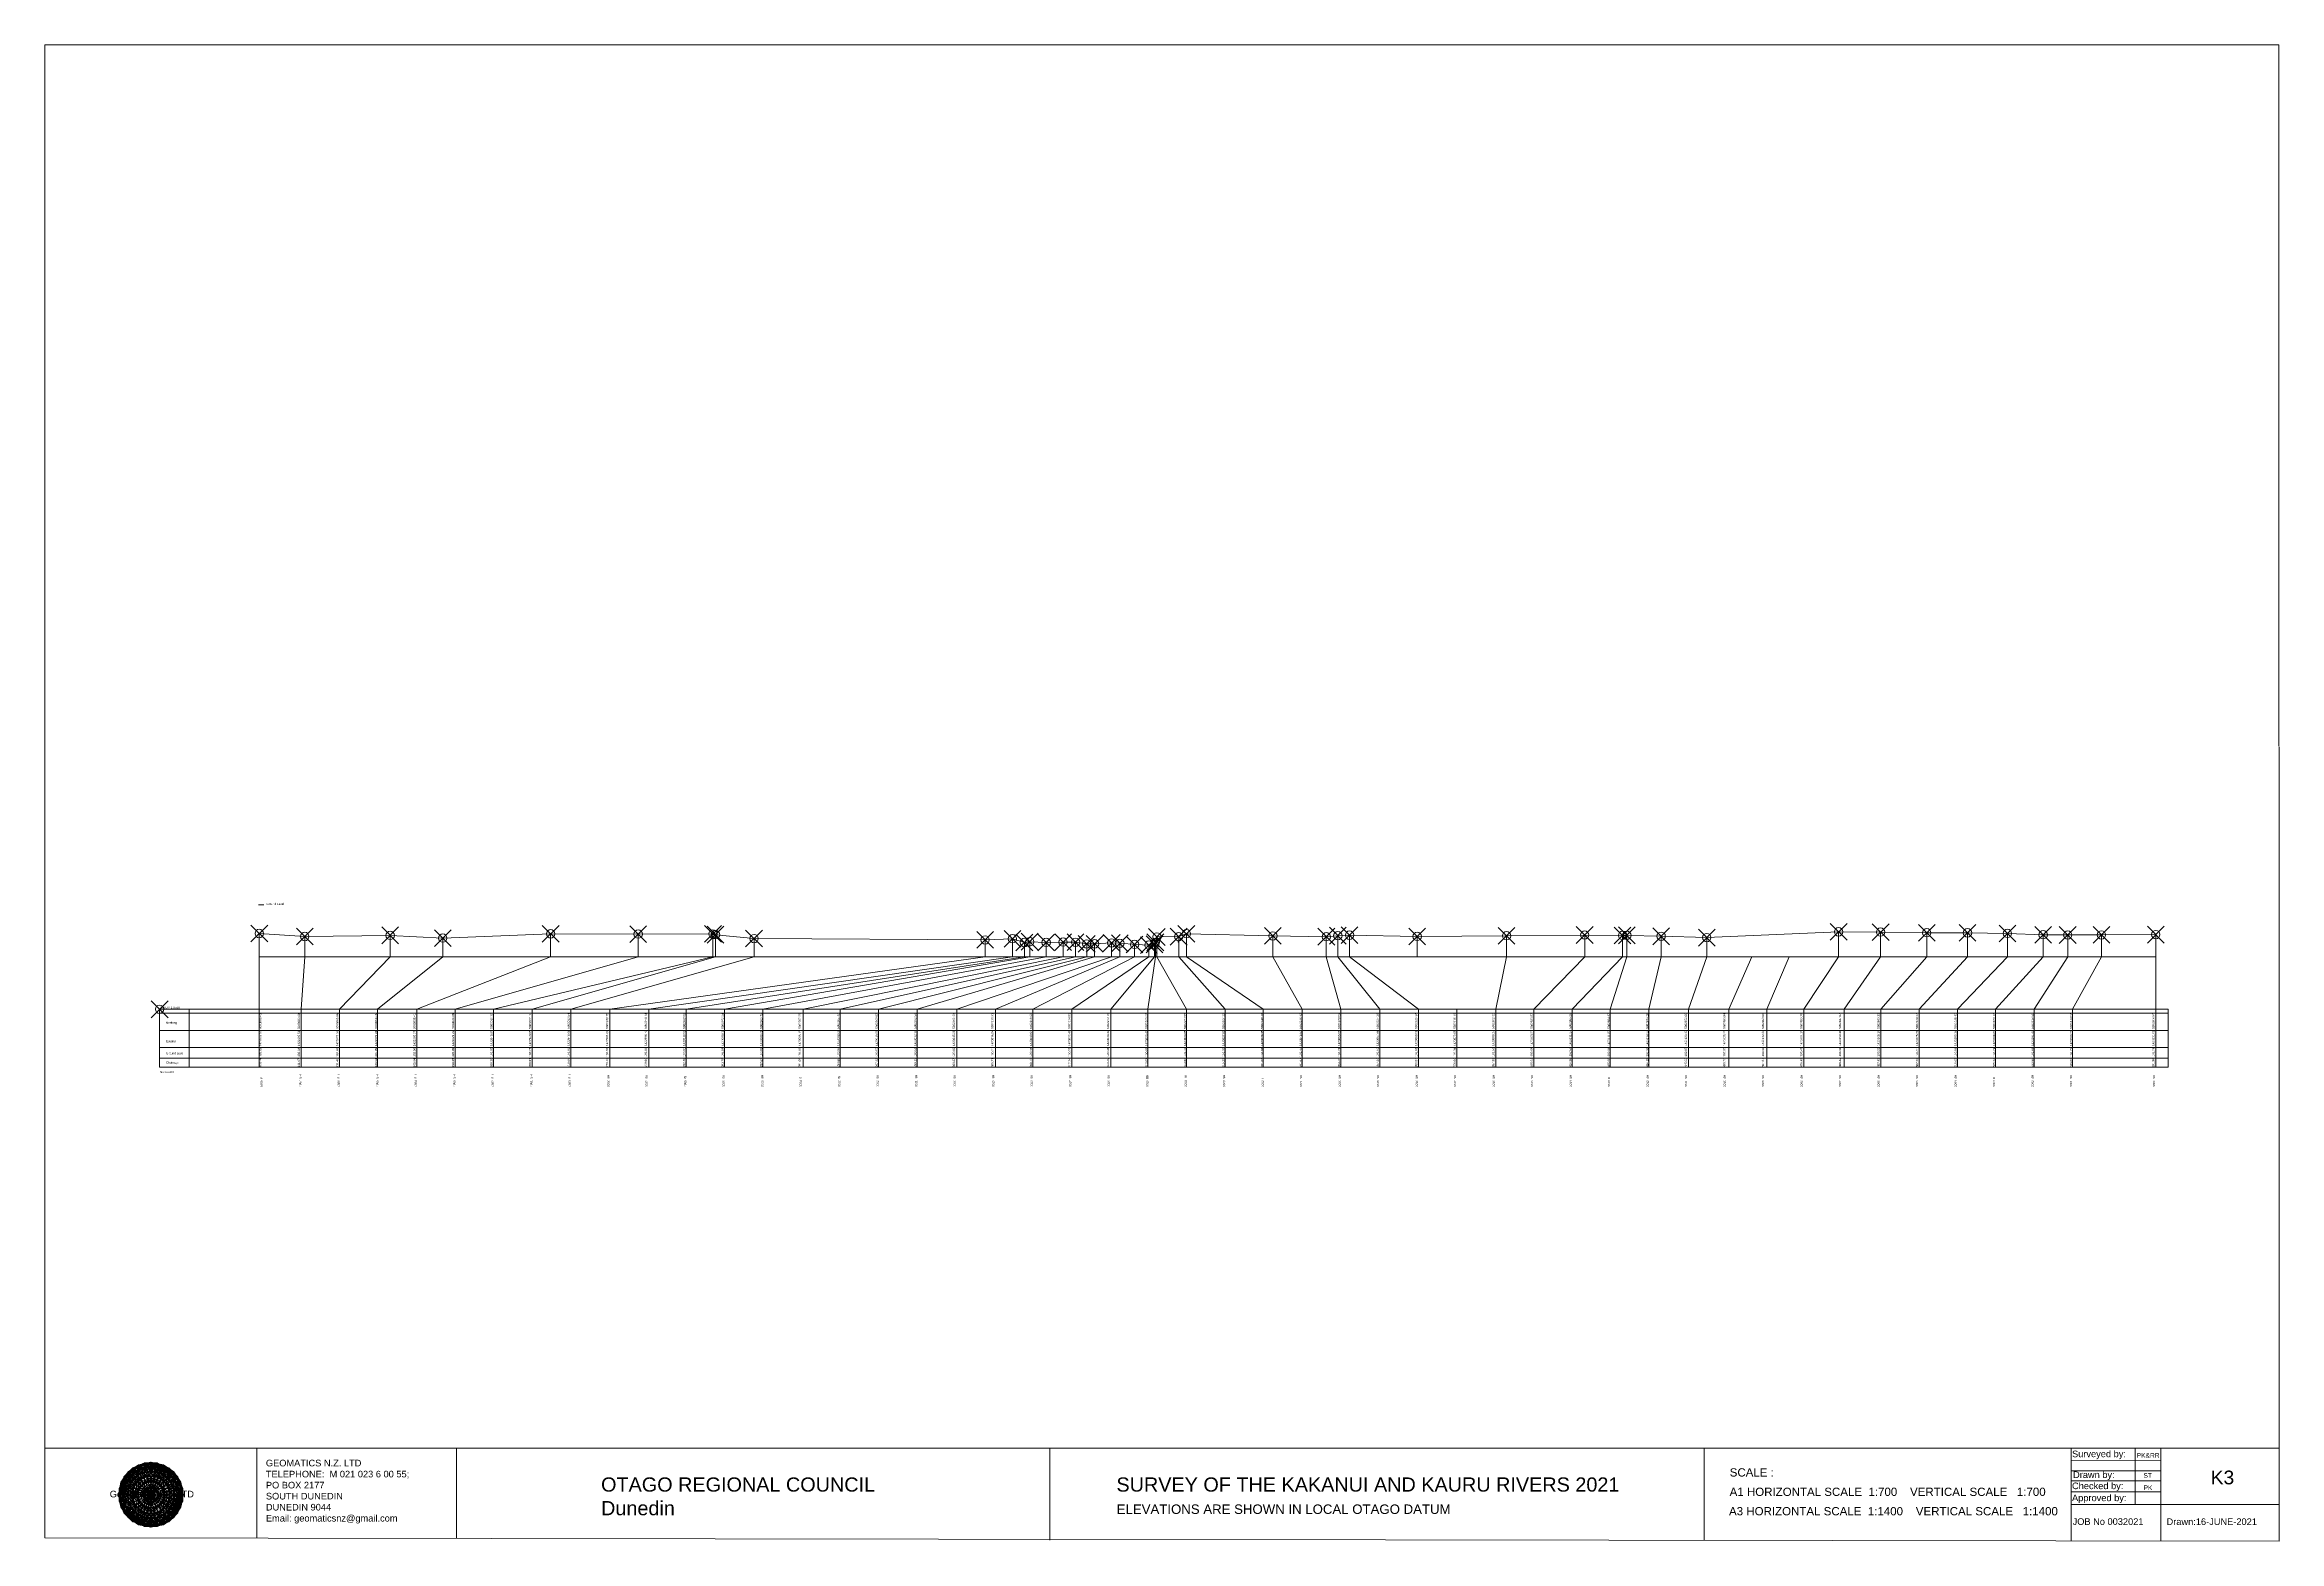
# Model space of a CAD drawing. Header units: millimetres. Extents: x -13548260 to 13046302109, y -19137686871 to 1424966580.
# Drawn here: x -12400343 to -11868081, y 48319 to 404688 of the extents above; entities that cross this region are included whole.
import ezdxf

# ---------------------------------------------------------------- set-up
doc = ezdxf.new("R2010")
doc.units = ezdxf.units.MM
doc.header["$PDMODE"] = 35
doc.header["$PDSIZE"] = 2000
doc.layers.get('0').update_dxf_attribs({"lineweight": 0})
doc.layers.add('CODE', color=50, linetype='Continuous', lineweight=0)
doc.layers.add('geo', color=7, linetype='Continuous', lineweight=0)
doc.styles.get("Standard").update_dxf_attribs({"font": 'arial.ttf'})

# ---------------------------------------------------------------- blocks, each defined once
blk = doc.blocks.new('Geomatics_Circle_SPT')
at = {"layer": 'geo', "color": 2, "linetype": 'Continuous', "lineweight": 0}
for p, q in [((0, 25.2), (-25.2, 0)), ((-24.7, 4.9), (-4.9, 24.7)), ((-24.7, -4.9), (4.9, 24.7)), ((-9.7, 23.3), (-23.3, 9.6)), ((9.7, 23.3), (-23.3, -9.7)), ((-21, 14), (-14, 21)), ((-21, -14), (14, 21)), ((0, 0), (-17.8, 17.8)), ((-14, 21), (21, -14)), ((23.3, -9.7), (-9.7, 23.3)), ((-4.9, 24.7), (24.7, -4.9)), ((25.2, 0), (0, 25.2)), ((0, 0), (17.8, 17.8)), ((4.9, 24.7), (24.7, 4.9)), ((23.3, 9.7), (9.7, 23.3)), ((14, 21), (21, 14)), ((17.8, 18.1), (17.8, 18.1)), ((4.9, -24.7), (-24.7, 4.9)), ((-24.7, 0), (0, -24.7)), ((-23.3, 9.7), (9.7, -23.3)), ((14, -21), (-21, 14)), ((0, 0), (-17.8, -17.8)), ((21, 14), (-14, -21)), ((-9.7, -23.3), (23.3, 9.7)), ((24.7, 4.9), (-4.9, -24.7)), ((0, 0), (17.8, -17.8)), ((0, -24.8), (25.2, 0)), ((-4.9, -24.7), (-24.7, -4.9)), ((-23.3, -9.7), (-9.7, -23.3)), ((-14, -21), (-21, -14)), ((24.7, -4.9), (4.9, -24.7)), ((9.7, -23.3), (23.3, -9.7)), ((21, -14), (14, -21)), ((-17.8, -17.8), (-17.8, -17.8)), ((4.9, -24.7), (4.9, -24.7)), ((18.1, -17.8), (18.1, -17.8))]:
    blk.add_line(p, q, dxfattribs=at)
at = {"layer": 'geo', "color": 1, "linetype": 'Continuous', "lineweight": 0}
for p, q in [((-25.2, 0), (9.7, 23.3)), ((-25.2, 0), (-9.6, 23.3)), ((-4.9, 24.8), (-24.7, -4.9)), ((4.9, 24.7), (-24.7, 4.9)), ((14, 21), (-24.7, -4.9)), ((-14, 21), (-24.7, 4.9)), ((-23.3, 9.7), (0, 25.2)), ((-23.3, -9.6), (0, 25.2)), ((-23.3, -9.6), (17.8, 17.8)), ((-23.3, 9.7), (-17.8, 17.9)), ((-23.3, -9.6), (-17.8, 17.9)), ((-23.3, 9.7), (17.8, 17.8)), ((4.9, 24.8), (-21, -14)), ((-4.9, 24.7), (-21, 14)), ((14, 21), (-21, 14)), ((-14, 21), (-21, -14)), ((-17.9, 17.6), (-17.9, 17.6)), ((-17.8, 17.8), (9.7, 23.3)), ((-17.8, 17.8), (-9.6, 23.3)), ((-17.8, -17.8), (9.7, 23.3)), ((-17.8, -17.8), (-9.7, 23.3)), ((-9.7, -23.3), (-17.8, 17.8)), ((-17.8, 17.8), (9.7, -23.3)), ((-17.8, 17.8), (23.3, -9.6)), ((-17.8, 17.8), (23.3, 9.7)), ((4.9, 24.7), (-14, 21)), ((-4.9, 24.7), (-14, -20.9)), ((0, 0), (-14, 21)), ((-14, 21), (-4.9, -24.7)), ((-14, 21), (-14, 21)), ((24.7, -4.9), (-14, 21)), ((21, 14), (-14, 21)), ((-9.8, 23.1), (-9.8, 23.1)), ((-9.7, 23.3), (0, 25.2)), ((-9.7, 23.3), (0, -25.2)), ((-9.7, -23.3), (0, 25.2)), ((-9.6, 23.3), (17.8, -17.8)), ((-9.6, 23.3), (25.2, 0)), ((-9.6, 23.3), (17.8, 17.8)), ((-9.6, -23.3), (17.8, 17.9)), ((0, 0), (-4.9, 24.7)), ((-4.9, 24.7), (-4.9, 24.7)), ((21, -14), (-4.9, 24.7)), ((24.8, 4.9), (-4.9, 24.7)), ((14, 21), (-4.9, 24.7)), ((-0.2, 25.1), (-0.2, 25.1)), ((0, 25.2), (9.7, -23.3)), ((0, 25.2), (23.3, -9.7)), ((0, 25.2), (23.3, 9.7)), ((0, 25.2), (9.7, 23.3)), ((0, 0), (4.9, 24.7)), ((0, -25.2), (9.7, 23.3)), ((0, 0), (14, 21)), ((21, 14), (4.9, 24.8)), ((14, -21), (4.9, 24.7)), ((24.7, -4.9), (4.9, 24.7)), ((4.9, 24.7), (4.9, 24.7)), ((4.9, -24.7), (14, 21)), ((9.4, 23.3), (9.4, 23.3)), ((9.7, 23.3), (17.8, -17.8)), ((9.7, 23.3), (25.2, 0)), ((9.7, 23.3), (17.8, 17.9)), ((17.8, 17.8), (9.7, -23.3)), ((21, -14), (14, 21)), ((24.7, 4.9), (14, 21)), ((14, 21), (14, 21)), ((17.6, 17.9), (17.6, 17.9)), ((17.8, 17.8), (23.3, -9.7)), ((17.8, 17.8), (23.3, 9.7)), ((-25.2, 0), (23.3, 9.7)), ((-25.2, 0), (-23.3, 9.7)), ((-23.3, -9.7), (-25.2, 0)), ((-9.6, -23.3), (-25.2, 0)), ((9.7, -23.3), (-25.2, 0)), ((21, 14), (-24.7, 4.9)), ((-21, 14), (-24.7, -4.9)), ((0, 0), (-24.7, 4.9)), ((-24.7, 4.9), (-21, -14)), ((-24.7, 4.9), (-4.9, -24.7)), ((-24.7, 4.9), (14, -21)), ((-24.7, 4.9), (-24.7, 4.9)), ((0, 0), (-24.7, -4.9)), ((-17.8, -17.8), (-23.3, 9.7)), ((0, -25.2), (-23.3, 9.7)), ((-23.3, 9.7), (17.8, -17.8)), ((-23.3, 9.7), (25.2, 0)), ((-23.3, 9.4), (-23.3, 9.4)), ((-23.3, -9.7), (25.2, 0)), ((0, 0), (-21, 14)), ((-21, 14), (-14, -21)), ((-21, 14), (4.9, -24.7)), ((-21, 14), (-21, 14)), ((24.7, 4.9), (-21, 14)), ((0, 0), (-21, -14)), ((-17.8, -17.8), (23.3, 9.7)), ((-14, -21), (24.7, 4.9)), ((0, 0), (-14, -21)), ((25.2, 0), (-9.6, -23.3)), ((-4.9, -24.7), (21, 14)), ((0, 0), (-4.9, -24.7)), ((0, 0), (21, 14)), ((23.3, 9.7), (0, -25.2)), ((0, 0), (24.8, 4.9)), ((0, 0), (4.9, -24.7)), ((0, 0), (14, -21)), ((0, 0), (21, -14)), ((0, 0), (24.8, -4.9)), ((4.9, -24.7), (24.7, 4.9)), ((25.2, 0), (9.7, -23.3)), ((14, -21), (21, 14)), ((23.3, 9.7), (17.8, -17.8)), ((24.7, -4.9), (21, 14)), ((21, 14), (21, 14)), ((21, -14), (24.7, 4.9)), ((23.1, 9.8), (23.1, 9.8)), ((23.3, 9.7), (25.2, 0)), ((25.2, 0), (23.3, -9.6)), ((24.7, 4.9), (24.7, 4.9)), ((25.1, 0.2), (25.1, 0.2)), ((-25.2, 0), (23.3, -9.7)), ((-25.1, -0.2), (-25.1, -0.2)), ((-24.7, -4.9), (-24.7, -4.9)), ((-24.7, -4.9), (-14, -21)), ((-24.7, -4.9), (4.9, -24.7)), ((-24.7, -4.9), (21, -14)), ((-17.8, -17.8), (-23.3, -9.7)), ((0, -25.2), (-23.3, -9.6)), ((17.8, -17.8), (-23.3, -9.6)), ((-23.1, -9.8), (-23.1, -9.8)), ((-21, -14), (24.7, -4.9)), ((-21, -14), (-21, -14)), ((-21, -14), (-4.9, -24.7)), ((-21, -14), (14, -21)), ((23.3, -9.7), (-17.8, -17.8)), ((-14, -21), (21, -14)), ((-4.9, -24.7), (24.7, -4.9)), ((23.3, -9.6), (0, -25.2)), ((4.9, -24.7), (21, -14)), ((14, -21), (24.7, -4.9)), ((23.3, -9.6), (17.8, -17.8)), ((21, -14), (21, -14)), ((23.3, -9.4), (23.3, -9.4)), ((24.7, -4.9), (24.7, -4.9)), ((-9.6, -23.3), (-17.8, -17.8)), ((9.7, -23.3), (-17.8, -17.8)), ((-17.6, -17.9), (-17.6, -17.9)), ((-14, -21), (-14, -21)), ((-14, -21), (4.9, -24.7)), ((17.8, -17.8), (-9.7, -23.3)), ((0, -25.2), (-9.7, -23.3)), ((-9.4, -23.3), (-9.4, -23.3)), ((-4.9, -24.7), (14, -21)), ((-4.9, -24.7), (-4.9, -24.7)), ((9.7, -23.3), (0, -25.2)), ((0.2, -25.1), (0.2, -25.1)), ((4.9, -24.7), (4.9, -24.7)), ((17.8, -17.8), (9.7, -23.3)), ((9.8, -23.1), (9.8, -23.1)), ((14, -21), (14, -21)), ((17.9, -17.6), (17.9, -17.6))]:
    blk.add_line(p, q, dxfattribs=at)
at = {"layer": 'geo', "color": 114, "linetype": 'Continuous', "lineweight": 0}
for p, q in [((17.9, 17.8), (-25.2, 0)), ((-24.7, 4.9), (14, 21)), ((9.7, 23.3), (-23.3, 9.7)), ((-20.9, 14), (4.9, 24.7)), ((0, 25.2), (-17.8, 17.8)), ((-17.8, 17.8), (0, -25.2)), ((-14, 21), (-4.9, 24.7)), ((4.9, -24.7), (-14, 21)), ((0, 0), (-9.7, 23.3)), ((-4.9, 24.7), (14, -21)), ((17.8, -17.8), (0, 25.2)), ((0, 0), (9.7, 23.3)), ((4.9, 24.7), (21, -14)), ((23.3, -9.7), (9.7, 23.3)), ((14, 21), (24.7, -4.9)), ((25.2, 0), (17.8, 17.8)), ((-24.7, -4.9), (21, 14)), ((-14, -21), (-24.7, 4.9)), ((0, 0), (-23.3, 9.7)), ((-23.3, 9.7), (-9.7, -23.3)), ((0, 0), (-23.3, -9.7)), ((-4.9, -24.7), (-21, 14)), ((24.8, 4.9), (-20.9, -14)), ((0, 0), (-9.7, -23.3)), ((0, 0), (23.3, 9.7)), ((0, 0), (9.7, -23.3)), ((0, 0), (23.3, -9.7)), ((21, 14), (24.7, 4.9)), ((-25.2, 0), (-17.8, -17.8)), ((-21, -14), (-24.7, -4.9)), ((-17.8, -17.8), (25.2, 0)), ((24.8, -4.9), (-14, -21)), ((-9.6, -23.3), (23.3, -9.7)), ((21, -14), (-4.9, -24.8)), ((0, -25.2), (17.9, -17.8)), ((14, -21), (4.9, -24.8))]:
    blk.add_line(p, q, dxfattribs=at)
at = {"layer": 'geo', "color": 250, "linetype": 'Continuous', "lineweight": 0}
for p, q in [((-17.8, 17.8), (17.8, 17.8)), ((-17.8, -17.8), (-17.8, 17.8)), ((-14, 21), (-14, 21)), ((14, 21), (-14, 21)), ((-14, 20.9), (-14, -21)), ((-9.7, 23.3), (9.7, 23.3)), ((-9.7, -23.3), (-9.7, 23.3)), ((-4.9, 24.7), (4.9, 24.7)), ((-4.9, 24.7), (-4.9, -24.7)), ((0, 0), (0, 25.2)), ((4.9, 24.7), (4.9, -24.7)), ((9.7, -23.3), (9.7, 23.3)), ((14, 21), (14, -21)), ((17.8, -17.8), (17.8, 17.8)), ((0, 0), (-25.2, 0)), ((24.7, 4.9), (-24.7, 4.9)), ((-24.7, 4.9), (-24.7, -4.9)), ((-23.3, 9.7), (23.3, 9.7)), ((-23.3, 9.7), (-23.3, 9.7)), ((-23.3, -9.7), (-23.3, 9.7)), ((21, 14), (-21, 14)), ((-21, 14), (-21, -14)), ((0, 0), (0, -25.2)), ((0, 0), (25.2, 0)), ((21, 14), (21, 14)), ((21, -14), (21, 14)), ((23.3, 9.7), (23.3, -9.7)), ((24.7, 4.9), (24.7, 4.9)), ((24.7, -4.9), (24.7, 4.9)), ((-24.7, -4.9), (24.7, -4.9)), ((23.3, -9.7), (-23.3, -9.7)), ((-21, -14), (21, -14)), ((17.8, -17.8), (-17.8, -17.8)), ((-14, -21), (14, -21)), ((9.7, -23.3), (-9.7, -23.3)), ((-4.9, -24.7), (4.9, -24.7))]:
    blk.add_line(p, q, dxfattribs=at)
blk = doc.blocks.new('GeomaticsNZ TITLE BLOCK')
at = {"color": 7, "linetype": 'Continuous', "lineweight": 0}
for p, q in [((0, 94.9), (0, 1579.2)), ((0, 1579.2), (2363.4, 1579.2)), ((2363.4, 1579.2), (2364, 94.9)), ((2364, 94.9), (0, 94.9)), ((0, 94.9), (0, 0)), ((15.9, 94.9), (2364, 94.9)), ((224.3, 95.2), (224.3, -0.3)), ((2364, 94.9), (382.6, 94.9)), ((435.8, 95.2), (435.8, -0.7)), ((1063.4, 94.9), (1063.4, -2.4)), ((1755.4, 94.9), (1755.4, -2.6)), ((2143.9, 94.9), (2143.7, -3)), ((2211.5, 94.9), (2211.5, 36.1)), ((2238.6, 94.8), (2238.6, -3.2)), ((2364, -3.5), (2364, 94.9)), ((2143.9, 81.9), (2238.6, 81.7)), ((2143.9, 71), (2238.6, 71)), ((2143.6, 60.4), (2238.6, 60.4)), ((2143.8, 48.6), (2238.6, 48.6)), ((2143.8, 35.4), (2364, 35.3)), ((0, 0), (2364, -3.5))]:
    blk.add_line(p, q, dxfattribs=at)
at = {"color": 7, "linetype": 'Continuous', "lineweight": 0, "xscale": 1.36, "yscale": 1.36, "zscale": 1.36}
blk.add_blockref('Geomatics_Circle_SPT', (112.4, 45.7), dxfattribs=at)
at = {"color": 7, "linetype": 'Continuous', "lineweight": 0}
for s, p in [('PK&RR', (2213.2, 84.8)), ('ST', (2220.3, 63.6)), ('PK', (2220.4, 50.6))]:
    blk.add_text(s, height=5, dxfattribs=at).set_placement(p)
at = {"color": 7, "linetype": 'Continuous', "lineweight": 0, "attachment_point": 1}
for s, width, heights, insert, char_height in [('{\\C256;GEOMATICS N.Z. LTD                   \\PTELEPHONE:  M 021 023 6 00 55;\\PPO BOX 2177\\PSOUTH DUNEDIN\\PDUNEDIN 9044\\PEmail: geomaticsnz@gmail.com}', 3535.727, [94.7], (234, 82.7), 7), ('{\\C256;Surveyed by:}', 3535.727, [0], (2144.7, 92.4), 7), ('{\\C256;Geomatics N.Z. LTD                   }', 125.079, [15.8], (68.8, 49.9), 7), ('{\\C256;OTAGO REGIONAL COUNCIL\\PDunedin}', 3535.727, [0], (588.6, 64), 15), ('{\\C256;SURVEY OF THE KAKANUI AND KAURU RIVERS 2021}', 3535.727, [0], (1133.8, 64), 15), ('{\\C256;Checked by:}', 3535.727, [0], (2144.7, 58.6), 7), ('{\\C256;Drawn by:}', 3535.727, [0], (2145.8, 70.4), 7), ('{\\C256;ELEVATIONS ARE SHOWN IN LOCAL OTAGO DATUM}', 3535.727, [0], (1134.1, 35.4), 10), ('{\\C256;Approved by:}', 3535.727, [0], (2144.7, 45.9), 7), ('{\\C256;JOB No 0032021}', 3535.727, [0], (2145.3, 20.8), 7), ('{\\C256;Drawn:16-JUNE-2021}', 3535.727, [0], (2244.7, 20.7), 7)]:
    blk.add_mtext_dynamic_manual_height_columns(s, width=width, gutter_width=159, heights=heights, dxfattribs=dict(at, insert=insert, char_height=char_height))

msp = doc.modelspace()

# ---------------------------------------------------------------- linework, layer by layer
at = {"color": 1, "linetype": 'Continuous', "lineweight": 0}
msp.add_line((-12349408.311, 199866.554), (-12348116.345, 199866.554), dxfattribs=at)
at = {"linetype": 'Continuous', "lineweight": 0}
for p, q in [((-12349227.13, 193047), (-12349227.13, 161248.305)), ((-12338402.942, 192337), (-12338402.942, 187478.645)), ((-12318058.816, 192599), (-12318058.816, 187478.645)), ((-12305532.548, 191949), (-12305532.548, 187478.645)), ((-12279832.672, 192961), (-12279832.672, 187478.645)), ((-12258986.95, 192902), (-12258986.95, 187478.645)), ((-12241167.282, 192953), (-12241167.282, 187478.645)), ((-12240557.07, 192763), (-12240557.07, 187478.645)), ((-12231382.585, 191834), (-12231382.585, 187478.645)), ((-12169835.866, 191797), (-12169835.866, 187478.645)), ((-12135427.088, 192229), (-12135427.088, 187478.645)), ((-12130240.276, 192299), (-12130240.276, 187478.645)), ((-12128402.485, 192990), (-12128402.485, 187478.645)), ((-12107804.341, 192471), (-12107804.341, 187478.645)), ((-12095072.14, 192281), (-12095072.14, 187478.645)), ((-12092330.488, 192531), (-12092330.488, 187478.645)), ((-12089528.355, 192652), (-12089528.355, 187478.645)), ((-12073433.805, 192342), (-12073433.805, 187478.645)), ((-12052137.513, 192504), (-12052137.513, 187478.645)), ((-12033532.628, 192685), (-12033532.628, 187478.645)), ((-12024508.174, 192585), (-12024508.174, 187478.645)), ((-12023490.218, 192605), (-12023490.218, 187478.645)), ((-12015324.335, 192386), (-12015324.335, 187478.645)), ((-12004447.773, 192066), (-12004447.773, 187478.645)), ((-11973049.537, 193448), (-11973049.537, 187478.645)), ((-11963048.154, 193378), (-11963048.154, 187478.645)), ((-11952050.891, 193219), (-11952050.891, 187478.645)), ((-11942353.918, 193209), (-11942353.918, 187478.645)), ((-11932838.373, 193060), (-11932838.373, 187478.645)), ((-11924331.547, 192740), (-11924331.547, 187478.645)), ((-11918484.146, 192691), (-11918484.146, 187478.645)), ((-11910446.835, 192721), (-11910446.835, 187478.645)), ((-11897514.081, 192782), (-11897514.081, 161248.305)), ((-12338402.942, 187478.645), (-12339254.616, 175000)), ((-12318058.816, 187478.645), (-12330130.621, 175000)), ((-12305532.548, 187478.645), (-12321040.987, 175000)), ((-12279832.672, 187478.645), (-12311678.661, 175000)), ((-12258986.95, 187478.645), (-12302555.059, 175000)), ((-12241167.282, 187478.645), (-12293470.841, 175000)), ((-12240557.07, 187478.645), (-12284203.793, 175000)), ((-12231382.585, 187478.645), (-12275008.451, 175000)), ((-12176347.151, 187478.645), (-12265764.975, 175000)), ((-12169835.866, 187478.645), (-12256425.196, 175000)), ((-12166991.789, 187478.645), (-12247537.147, 175000)), ((-12165720.018, 187478.645), (-12238404.161, 175000)), ((-12229271.176, 175000), (-12161804.216, 187478.645)), ((-12157777.698, 187478.645), (-12219692.718, 175000)), ((-12154795.251, 187478.645), (-12210863.504, 175000)), ((-12152150.963, 187478.645), (-12201757.906, 175000)), ((-12150251.513, 187478.645), (-12192508.119, 175000)), ((-12146206.467, 187478.645), (-12183061.314, 175000)), ((-12176347.151, 191527), (-12176347.151, 187478.645)), ((-12144263.119, 187478.645), (-12173846.957, 175000)), ((-12166991.789, 190908), (-12166991.789, 187478.645)), ((-12165720.018, 191088), (-12165720.018, 187478.645)), ((-12140745.438, 187478.645), (-12164956.335, 175000)), ((-12161804.216, 190918), (-12161804.216, 187478.645)), ((-12157777.698, 190998), (-12157777.698, 187478.645)), ((-12137331.997, 187478.645), (-12155665.519, 175000)), ((-12154795.251, 190968), (-12154795.251, 187478.645)), ((-12152150.963, 190568), (-12152150.963, 187478.645)), ((-12150251.513, 190588), (-12150251.513, 187478.645)), ((-12135983.213, 187478.645), (-12146374.704, 175000)), ((-12146206.467, 190799), (-12146206.467, 187478.645)), ((-12144263.119, 190709), (-12144263.119, 187478.645)), ((-12140745.438, 190439), (-12140745.438, 187478.645)), ((-12135800.103, 187478.645), (-12137571.569, 175000)), ((-12137331.997, 190289), (-12137331.997, 187478.645)), ((-12135983.213, 190459), (-12135983.213, 187478.645)), ((-12135800.103, 190959), (-12135800.103, 187478.645)), ((-12135427.088, 187478.645), (-12128340.701, 175000)), ((-12119192.339, 175000), (-12130240.276, 187478.645)), ((-12128402.485, 187478.645), (-12110085.585, 175000)), ((-12107804.341, 187478.645), (-12100854.292, 175000)), ((-12095072.14, 187478.645), (-12091594.927, 175000)), ((-12372969.957, 175000), (-12332315.402, 175000)), ((-12365956.807, 175000), (-12365956.807, 161248.305)), ((-12339254.616, 161248.305), (-12339254.616, 175000)), ((-12330130.621, 161248.305), (-12330130.621, 175000)), ((-12321040.987, 161248.305), (-12321040.987, 175000)), ((-12311678.661, 161248.305), (-12311678.661, 175000)), ((-12302555.059, 161248.305), (-12302555.059, 175000)), ((-12293470.841, 161248.305), (-12293470.841, 175000)), ((-12284203.793, 161248.305), (-12284203.793, 175000)), ((-12275008.451, 161248.305), (-12275008.451, 175000)), ((-12265764.975, 161248.305), (-12265764.975, 175000)), ((-12256425.196, 161248.305), (-12256425.196, 175000)), ((-12247537.147, 161248.305), (-12247537.147, 175000)), ((-12238404.161, 161248.305), (-12238404.161, 175000)), ((-12229271.176, 161248.305), (-12229271.176, 175000)), ((-12219692.718, 161248.305), (-12219692.718, 175000)), ((-12210863.504, 161248.305), (-12210863.504, 175000)), ((-12201757.906, 161248.305), (-12201757.906, 175000)), ((-12192508.119, 161248.305), (-12192508.119, 175000)), ((-12183061.314, 161248.305), (-12183061.314, 175000)), ((-12173846.957, 161248.305), (-12173846.957, 175000)), ((-12164956.335, 161248.305), (-12164956.335, 175000)), ((-12155665.519, 161248.305), (-12155665.519, 175000)), ((-12146374.704, 161248.305), (-12146374.704, 175000)), ((-12137571.569, 161248.305), (-12137571.569, 175000)), ((-12128340.701, 161248.305), (-12128340.701, 175000)), ((-12119192.339, 161248.305), (-12119192.339, 175000)), ((-12110085.585, 161248.305), (-12110085.585, 175000)), ((-12100854.292, 161248.305), (-12100854.292, 175000)), ((-12091594.927, 161248.305), (-12091594.927, 175000)), ((-12082287.144, 161248.305), (-12082287.144, 175000)), ((-12073150.007, 161248.305), (-12073150.007, 175000)), ((-12063966.478, 161248.305), (-12063966.478, 175000)), ((-12054685.928, 161248.305), (-12054685.928, 175000)), ((-12045634.49, 161248.305), (-12045634.49, 175000)), ((-12036538.317, 161248.305), (-12036538.317, 175000)), ((-12027433.83, 161248.305), (-12027433.83, 175000)), ((-12018214.524, 161248.305), (-12018214.524, 175000)), ((-12008838.173, 161248.305), (-12008838.173, 175000)), ((-11999176.369, 161248.305), (-11999176.369, 175000)), ((-11990120.452, 161248.305), (-11990120.452, 175000)), ((-11981359.044, 161248.305), (-11981359.044, 175000)), ((-11971714.131, 161248.305), (-11971714.131, 175000)), ((-11963014.905, 161248.305), (-11963014.905, 175000)), ((-11953886.05, 161248.305), (-11953886.05, 175000)), ((-11944737.405, 161248.305), (-11944737.405, 175000)), ((-11935641.875, 161248.305), (-11935641.875, 175000)), ((-11926464.057, 161248.305), (-11926464.057, 175000)), ((-11917304.122, 161248.305), (-11917304.122, 175000))]:
    msp.add_line(p, q, dxfattribs=at)
at = {"color": 7, "linetype": 'Continuous', "lineweight": 0}
for p, q in [((-12349227.13, 187478.645), (-11897514.081, 187478.645)), ((-12372969.957, 175000), (-12372969.957, 161248.305)), ((-12372969.957, 174076.552), (-11894534.269, 174076.552)), ((-12353436.401, 175000), (-11894534.269, 175000)), ((-11894534.269, 175000), (-11894534.269, 161248.305)), ((-12372969.957, 169946.779), (-11894534.269, 169946.779)), ((-12372969.957, 165885.475), (-11894534.269, 165885.475)), ((-12372969.957, 163350.052), (-11894534.269, 163350.052)), ((-12372969.957, 161248.305), (-11894534.269, 161248.305))]:
    msp.add_line(p, q, dxfattribs=at)
for p, q in [((-12092330.488, 187478.645), (-12082287.144, 175000)), ((-12089528.355, 187478.645), (-12073150.007, 175000)), ((-12052137.513, 187478.645), (-12054685.928, 175000)), ((-12033532.628, 187478.645), (-12045634.49, 175000)), ((-12024508.174, 187478.645), (-12036538.317, 175000)), ((-12023490.218, 187478.645), (-12027433.83, 175000)), ((-12015324.335, 187478.645), (-12018214.524, 175000)), ((-12004447.773, 187478.645), (-12008838.173, 175000)), ((-11993688.205, 187478.645), (-11999176.369, 175000)), ((-11984797.112, 187478.645), (-11990120.452, 175000)), ((-11973049.537, 187478.645), (-11981359.044, 175000)), ((-11963048.154, 187478.645), (-11971714.131, 175000)), ((-11952050.891, 187478.645), (-11963014.905, 175000)), ((-11942353.918, 187478.645), (-11953886.05, 175000)), ((-11932838.373, 187478.645), (-11944737.405, 175000)), ((-11924331.547, 187478.645), (-11935641.875, 175000)), ((-11918484.146, 187478.645), (-11926464.057, 175000)), ((-11910446.835, 187478.645), (-11917304.122, 175000))]:
    msp.add_line(p, q)
at = {"color": 1, "lineweight": 0}
msp.add_lwpolyline([(-12349227.13, 193047), (-12338402.942, 192337), (-12318058.816, 192599), (-12305532.548, 191949), (-12279832.672, 192961), (-12258986.95, 192902), (-12241167.282, 192953), (-12240557.07, 192763), (-12231382.585, 191834), (-12176347.151, 191527), (-12169835.866, 191797), (-12166991.789, 190908), (-12165720.018, 191088), (-12161804.216, 190918), (-12157777.698, 190998), (-12154795.251, 190968), (-12152150.963, 190568), (-12150251.513, 190588), (-12146206.467, 190799), (-12144263.119, 190709), (-12140366.258, 190439), (-12137331.997, 190289), (-12135983.213, 190459), (-12135800.103, 190959), (-12135427.088, 192229), (-12130240.276, 192299), (-12128402.485, 192990), (-12107804.341, 192471), (-12095072.14, 192281), (-12092330.488, 192531), (-12089528.355, 192652), (-12073433.805, 192342), (-12052137.513, 192504), (-12033532.628, 192685), (-12024508.174, 192585), (-12023490.218, 192605), (-12015324.335, 192386), (-12004447.773, 192066), (-11973049.537, 193448), (-11963048.154, 193378), (-11952050.891, 193219), (-11942353.918, 193209), (-11932838.373, 193060), (-11924331.547, 192740), (-11918484.146, 192691), (-11910446.835, 192721), (-11897514.081, 192782)], dxfattribs=at)
at = {"color": 7, "linetype": 'Continuous', "lineweight": 0}
for p in [(-12349227.13, 193047), (-12338402.942, 192337), (-12318058.816, 192599), (-12305532.548, 191949), (-12279832.672, 192961), (-12258986.95, 192902), (-12241167.282, 192953), (-12240557.07, 192763), (-12231382.585, 191834), (-12176347.151, 191527), (-12169835.866, 191797), (-12166991.789, 190908), (-12165720.018, 191088), (-12161804.216, 190918), (-12157777.698, 190998), (-12154795.251, 190968), (-12152150.963, 190568), (-12150251.513, 190588), (-12146206.467, 190799), (-12144263.119, 190709), (-12140745.438, 190439), (-12137331.997, 190289), (-12135983.213, 190459), (-12135800.103, 190959), (-12135427.088, 192229), (-12130240.276, 192299), (-12128402.485, 192990), (-12107804.341, 192471), (-12095072.14, 192281), (-12092330.488, 192531), (-12089528.355, 192652), (-12073433.805, 192342), (-12052137.513, 192504), (-12033532.628, 192685), (-12024508.174, 192585), (-12023490.218, 192605), (-12015324.335, 192386), (-12004447.773, 192066), (-11973049.537, 193448), (-11963048.154, 193378), (-11952050.891, 193219), (-11942353.918, 193209), (-11932838.373, 193060), (-11924331.547, 192740), (-11918484.146, 192691), (-11910446.835, 192721), (-11897514.081, 192782), (-12372969.957, 174999.998)]:
    msp.add_point(p, dxfattribs=at)

# ---------------------------------------------------------------- block references
at = {"color": 7, "linetype": 'Continuous', "lineweight": 0, "xscale": 225.1542332151227, "yscale": 225.1542332151227, "zscale": 225.1542332151227}
msp.add_blockref('GeomaticsNZ TITLE BLOCK', (-12400343.107, 49116.627), dxfattribs=at)

# ---------------------------------------------------------------- texts
at = {"linetype": 'Continuous', "lineweight": 0}
msp.add_text('Ground Level', height=500, dxfattribs=at).set_placement((-12347513.17, 199844.35))
at = {"color": 7, "linetype": 'Continuous', "lineweight": 0}
for s, height, p in [('DATUM 175.00', 500, (-12372969.946, 175146.766)), ('Northing', 500, (-12371443.698, 171560.657)), ('Easting', 500, (-12371445.744, 167162.095)), ('Section K3', 500, (-12372969.957, 159797.682)), ('Ground Level', 500, (-12371427.668, 164275.128)), ('Chainage', 500, (-12371425.281, 162077.102)), ('SCALE :  ', 1962.818, (-11998987.171, 63740.91)), ('K3', 3271.3634, (-11884415.033, 61884.84)), ('A1 HORIZONTAL SCALE  1:700    VERTICAL SCALE   1:700 ', 1962.81805, (-11999007.25, 59121.66)), ('A3 HORIZONTAL SCALE  1:1400    VERTICAL SCALE   1:1400 ', 1962.81805, (-11999154.567, 54502.411))]:
    msp.add_text(s, height=height, dxfattribs=at).set_placement(p)
at = {"linetype": 'Continuous', "lineweight": 0}
for s, p in [('100.24  193.05  1422855.57  5003085.43', (-12348725.084, 161172.248)), ('111.07  192.34  1422865.51  5003080.60', (-12339548.352, 161172.248)), ('131.41  192.60  1422879.91  5003065.96', (-12330371.62, 161172.248)), ('143.94  191.95  1422889.94  5003058.45', (-12321194.888, 161172.248)), ('169.64  192.96  1422906.77  5003038.41', (-12312018.157, 161172.248)), ('190.48  192.90  1422929.29  5003033.28', (-12302841.425, 161172.248)), ('208.30  192.95  1422940.87  5003019.09', (-12293664.693, 161227.841)), ('208.91  192.76  1422943.95  5003022.11', (-12284487.961, 161227.841)), ('218.09  191.83  1422948.95  5003013.54', (-12275311.229, 161227.841)), ('273.12  191.53  1422991.61  5002978.75', (-12266134.497, 161227.841)), ('279.64  191.80  1422996.74  5002974.74', (-12256957.765, 161227.841)), ('282.48  190.91  1423013.92  5002993.92', (-12247781.375, 161227.841)), ('283.75  191.09  1423000.01  5002972.24', (-12238604.643, 161227.841)), ('287.67  190.92  1423003.01  5002969.72', (-12229427.911, 161227.841)), ('291.69  191.00  1423006.19  5002967.25', (-12220251.179, 161227.841)), ('294.68  190.97  1423008.60  5002965.49', (-12211074.447, 161227.841)), ('297.32  190.57  1423010.69  5002963.87', (-12201897.715, 161227.841)), ('299.22  190.59  1423012.10  5002962.59', (-12192720.983, 161227.841)), ('303.27  190.80  1423015.28  5002960.09', (-12183544.252, 161218.974)), ('305.21  190.71  1423016.84  5002958.93', (-12174367.52, 161218.974)), ('308.73  190.44  1423019.64  5002956.80', (-12165190.788, 161218.974)), ('312.14  190.29  1423022.48  5002954.89', (-12156014.056, 161218.974)), ('313.49  190.46  1423023.30  5002953.75', (-12146837.324, 161218.974)), ('313.67  190.96  1423023.47  5002953.67', (-12137660.592, 161218.974)), ('314.04  192.23  1423023.85  5002953.55', (-12128483.86, 161218.974)), ('319.23  192.30  1423027.83  5002950.22', (-12119307.128, 161218.974)), ('321.07  192.99  1423029.35  5002949.18', (-12110130.397, 161218.974)), ('341.67  192.47  1423045.52  5002936.42', (-12100953.665, 161218.974)), ('354.40  192.28  1423055.56  5002928.59', (-12091776.933, 161218.974)), ('357.14  192.53  1423057.86  5002927.08', (-12082600.201, 161218.974)), ('359.94  192.65  1423060.08  5002925.37', (-12073423.469, 161218.974)), ('376.04  192.34  1423072.55  5002915.19', (-12064246.737, 161218.974)), ('397.33  192.50  1423089.27  5002902.00', (-12055070.005, 161218.974)), ('415.94  192.69  1423103.95  5002890.57', (-12045893.274, 161239.438)), ('424.96  192.59  1423111.27  5002885.28', (-12036716.542, 161239.438)), ('425.98  192.61  1423111.85  5002884.37', (-12027539.81, 161239.438)), ('434.15  192.39  1423118.22  5002879.26', (-12018363.078, 161239.438)), ('445.02  192.07  1423126.89  5002872.69', (-12009186.346, 161239.438)), ('455.78  192.83  1423135.27  5002865.94', (-12000009.614, 161239.438)), ('464.67  193.30  1423142.35  5002860.56', (-11990832.882, 161239.438)), ('476.42  193.45  1423151.57  5002853.28', (-11981656.15, 161239.438)), ('486.42  193.38  1423159.41  5002847.07', (-11972479.419, 161239.438)), ('497.42  193.22  1423168.10  5002840.33', (-11963302.687, 161239.438)), ('507.12  193.21  1423175.71  5002834.32', (-11954125.955, 161219.315)), ('516.63  193.06  1423183.16  5002828.40', (-11944949.223, 161219.315)), ('525.14  192.74  1423189.83  5002823.12', (-11935772.491, 161219.315)), ('530.99  192.69  1423194.43  5002819.51', (-11926595.759, 161219.315)), ('539.02  192.72  1423200.77  5002814.57', (-11917419.027, 161219.315)), ('551.96  192.78  1423211.01  5002806.67', (-11897836.858, 161219.315))]:
    msp.add_text(s, height=500, rotation=90, dxfattribs=at).set_placement(p)
at = {"layer": 'CODE', "linetype": 'Continuous', "lineweight": 0}
for s, p in [('1050  F', (-12348393.09, 156471.432)), ('4007  SH', (-12339223.224, 156538.621)), ('4006  SH', (-12330053.358, 156538.621)), ('4005  SH', (-12320883.491, 156538.621)), ('4004  SH', (-12311713.625, 156538.621)), ('4003  SH', (-12302543.759, 156538.621)), ('4002  SH', (-12293373.552, 156538.621)), ('4001  SH', (-12284203.685, 156538.621)), ('4000  SH', (-12275033.819, 156538.621)), ('3038  SH', (-12265863.953, 156518.158)), ('3037  SH', (-12256693.746, 156518.158)), ('4008  W', (-12247530.019, 156538.621)), ('3036  SH', (-12238360.152, 156518.158)), ('3035  SH', (-12229189.945, 156518.158)), ('3034  S', (-12220019.738, 156518.158)), ('3033  W', (-12210856.011, 156518.158)), ('3032  SH', (-12201685.803, 156518.158)), ('3031  SH', (-12192515.596, 156518.158)), ('3030  SH', (-12183345.389, 156518.158)), ('3029  SH', (-12174175.181, 156518.158)), ('3028  SH', (-12165004.974, 156518.158)), ('3027  SH', (-12155834.767, 156518.158)), ('3026  SH', (-12146664.559, 156518.158)), ('3025  BB', (-12137500.832, 156518.158)), ('3024  TB', (-12128337.105, 156518.158)), ('3023  SH', (-12119166.898, 156518.158)), ('3022  F', (-12110003.171, 156518.158)), ('3021  SH', (-12100832.964, 156518.158)), ('3020  SH', (-12091662.756, 156518.158)), ('3019  SH', (-12082492.549, 156518.158)), ('3018  SH', (-12073322.342, 156518.158)), ('3017  SH', (-12064152.134, 156518.158)), ('3016  SH', (-12054981.927, 156518.158)), ('3015  SH', (-12045811.72, 156518.158)), ('3014  SH', (-12036641.512, 156518.158)), ('3013  F', (-12027477.785, 156518.158)), ('3012  SH', (-12018307.578, 156518.158)), ('3011  SH', (-12009137.371, 156518.158)), ('3010  SH', (-11999967.163, 156518.158)), ('3009  SH', (-11990796.956, 156518.158)), ('3008  SH', (-11981626.749, 156518.158)), ('3007  SH', (-11972456.541, 156518.158)), ('3006  SH', (-11963286.334, 156518.158)), ('3005  SH', (-11954116.127, 156518.158)), ('3004  SH', (-11944945.92, 156518.158)), ('3003  F', (-11935782.192, 156518.158)), ('3002  SH', (-11926611.985, 156518.158)), ('3001  SH', (-11917441.778, 156518.158)), ('3000  SH', (-11897669.801, 156518.158))]:
    msp.add_text(s, height=500, rotation=90, dxfattribs=at).set_placement(p)

doc.saveas('drawing.dxf')
